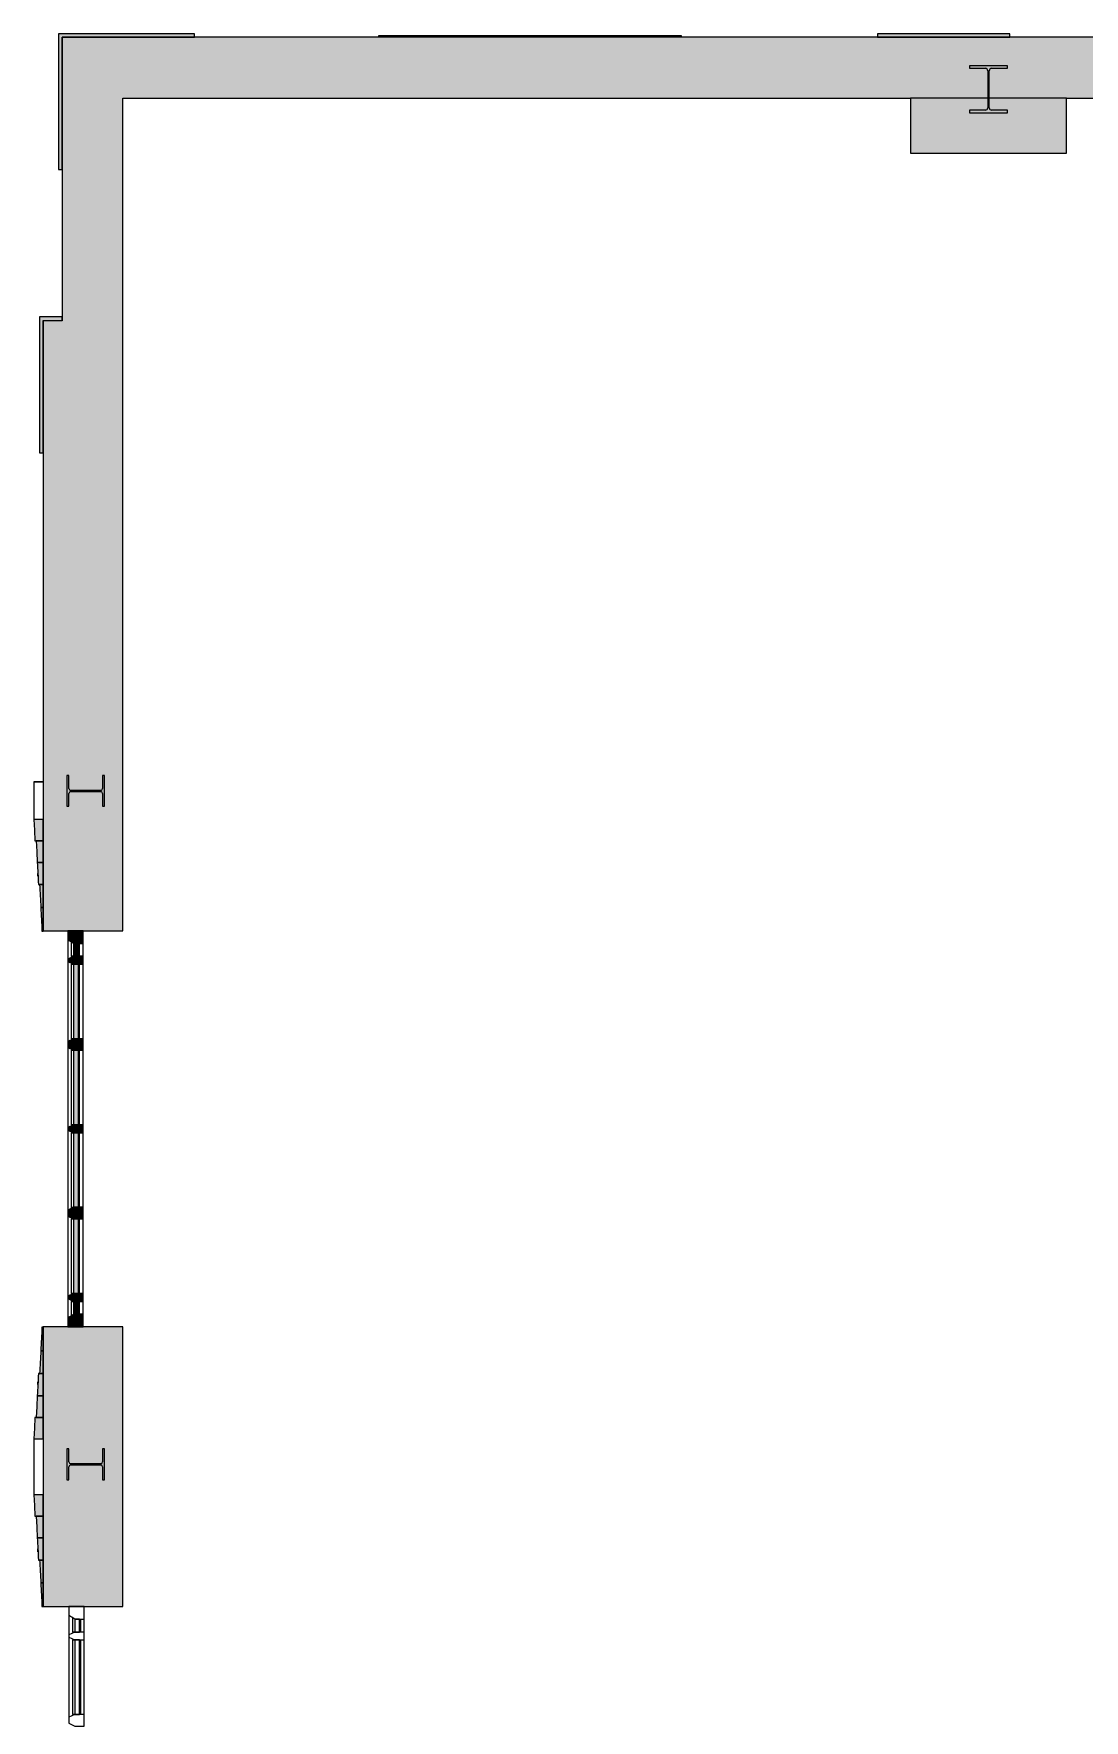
# Model space of a CAD drawing. Header units: inches. Extents: x -3598 to -1628, y -3458 to -206.
# Drawn here: x -3598.4 to -3376.1, y -569.8 to -212.9 of the extents above; entities that cross this region are included whole.
import ezdxf

# ---------------------------------------------------------------- set-up
doc = ezdxf.new("R2010")
doc.units = ezdxf.units.IN
doc.header["$MEASUREMENT"] = 0
for name, color, linetype, lineweight in [('A-GLAZ-CURT', 52, 'Continuous', 13), ('A-GLAZ-CWMG', 51, 'Continuous', 13), ('A-WALL', 113, 'Continuous', 13), ('A-WALL-PATT', 111, 'Continuous', 13), ('I-WALL', 2, 'Continuous', 13), ('S-COLS', 52, 'Continuous', 13)]:
    doc.layers.add(name, color=color, linetype=linetype, lineweight=lineweight)

# ---------------------------------------------------------------- blocks, each defined once
blk = doc.blocks.new('_STL - Column - W Shape - 2017v1 - W10x39-1513825-MEZZANINE - CAD')
at = {"layer": 'S-COLS'}
blk.add_hatch(color=130, dxfattribs=at).paths.add_polyline_path([(-4, -4.96), (3.99, -4.96), (3.99, -4.43), (0.66, -4.43), (0.31, -4.28), (0.16, -3.93), (0.16, 3.93), (0.31, 4.28), (0.66, 4.43), (3.99, 4.43), (3.99, 4.96), (-4, 4.96), (-4, 4.43), (-0.66, 4.43), (-0.31, 4.28), (-0.16, 3.93), (-0.16, -3.93), (-0.31, -4.28), (-0.66, -4.43), (-4, -4.43)], flags=0)
at = {"layer": 'S-COLS', "color": 253, "lineweight": 25}
for p, q in [((3.99, 4.96), (-4, 4.96)), ((-4, 4.96), (-4, 4.43)), ((-4, 4.43), (-0.66, 4.43)), ((-0.16, 3.93), (-0.16, -3.93)), ((0.16, -3.93), (0.16, 3.93)), ((0.66, 4.43), (3.99, 4.43)), ((3.99, 4.43), (3.99, 4.96)), ((-0.66, -4.43), (-4, -4.43)), ((-4, -4.43), (-4, -4.96)), ((-4, -4.96), (3.99, -4.96)), ((3.99, -4.43), (0.66, -4.43)), ((3.99, -4.96), (3.99, -4.43))]:
    blk.add_line(p, q, dxfattribs=at)
for centre, start, end in [((-0.66, 3.93), 0, 90), ((0.66, 3.93), 90, 180), ((-0.66, -3.93), 270, 0), ((0.66, -3.93), 180, 270)]:
    blk.add_arc(centre, 0.5, start, end, dxfattribs=at)
blk = doc.blocks.new('15830016-STRUCT_MARTINEZ-MOORE_CENTRAL_v2018_rvt-1-MEZZANINE - CAD')
at = {"layer": 'S-COLS', "lineweight": 5}
for points in [[(-3590.96, -376.39), (-3590.96, -373.66), (-3590.85, -373.38), (-3590.57, -373.27), (-3584.21, -373.27), (-3583.94, -373.38), (-3583.83, -373.66), (-3583.83, -376.39), (-3583.43, -376.39), (-3583.43, -369.89), (-3583.83, -369.89), (-3583.83, -372.63), (-3583.94, -372.9), (-3584.22, -373.02), (-3590.57, -373.02), (-3590.85, -372.9), (-3590.96, -372.63), (-3590.96, -369.89), (-3591.36, -369.89), (-3591.36, -376.39)], [(-3591.36, -518.89), (-3590.96, -518.89), (-3590.96, -516.16), (-3590.85, -515.88), (-3590.57, -515.77), (-3584.22, -515.77), (-3583.94, -515.88), (-3583.83, -516.16), (-3583.83, -518.89), (-3583.43, -518.89), (-3583.43, -512.39), (-3583.83, -512.39), (-3583.83, -515.13), (-3583.94, -515.4), (-3584.22, -515.52), (-3590.57, -515.52), (-3590.85, -515.4), (-3590.96, -515.13), (-3590.96, -512.39), (-3591.36, -512.39)]]:
    blk.add_hatch(color=50, dxfattribs=at).paths.add_polyline_path(points, flags=0)
at = {"layer": 'S-COLS', "color": 253, "lineweight": 25}
for p, q in [((-3590.96, -369.89), (-3591.36, -369.89)), ((-3591.36, -369.89), (-3591.36, -376.39)), ((-3590.96, -372.63), (-3590.96, -369.89)), ((-3583.43, -369.89), (-3583.83, -369.89)), ((-3583.83, -369.89), (-3583.83, -372.63)), ((-3583.43, -376.39), (-3583.43, -369.89)), ((-3590.96, -376.39), (-3590.96, -373.66)), ((-3584.22, -373.02), (-3590.57, -373.02)), ((-3590.57, -373.27), (-3584.22, -373.27)), ((-3583.83, -373.66), (-3583.83, -376.39)), ((-3591.36, -376.39), (-3590.96, -376.39)), ((-3583.83, -376.39), (-3583.43, -376.39)), ((-3590.96, -512.39), (-3591.36, -512.39)), ((-3591.36, -512.39), (-3591.36, -518.89)), ((-3590.96, -515.13), (-3590.96, -512.39)), ((-3583.43, -512.39), (-3583.83, -512.39)), ((-3583.83, -512.39), (-3583.83, -515.13)), ((-3583.43, -518.89), (-3583.43, -512.39)), ((-3590.96, -518.89), (-3590.96, -516.16)), ((-3584.22, -515.52), (-3590.57, -515.52)), ((-3590.57, -515.77), (-3584.22, -515.77)), ((-3583.83, -516.16), (-3583.83, -518.89)), ((-3591.36, -518.89), (-3590.96, -518.89)), ((-3583.83, -518.89), (-3583.43, -518.89))]:
    blk.add_line(p, q, dxfattribs=at)
for centre, start, end in [((-3590.57, -372.63), 180, 270), ((-3590.57, -373.66), 90, 180), ((-3584.22, -372.63), 270, 0), ((-3584.22, -373.66), 0, 90), ((-3590.57, -515.13), 180, 270), ((-3590.57, -516.16), 90, 180), ((-3584.22, -515.13), 270, 0), ((-3584.22, -516.16), 0, 90)]:
    blk.add_arc(centre, 0.39, start, end, dxfattribs=at)
at = {"color": 250, "lineweight": 13}
blk.add_blockref('_STL - Column - W Shape - 2017v1 - W10x39-1513825-MEZZANINE - CAD', (-3396.4, -224.64), dxfattribs=at)
blk = doc.blocks.new('W_2 course14 - W_2 course-513339-MEZZANINE - CAD')
at = {"layer": 'A-WALL', "lineweight": 20}
for p, q in [((-1763.4, -333.64), (-1763.4, -333.27)), ((-1763.4, -333.27), (-1699.4, -333.27)), ((-1699.4, -333.27), (-1699.4, -333.64))]:
    blk.add_line(p, q, dxfattribs=at)
blk = doc.blocks.new('coin 35 - coin 2-513539-MEZZANINE - CAD')
at = {"layer": 'A-WALL-PATT', "lineweight": 20}
blk.add_hatch(color=10, dxfattribs=at).paths.add_polyline_path([(-1644.4, -361.64), (-1644.4, -333.64), (-1616.4, -333.64), (-1616.4, -332.89), (-1645.15, -332.89), (-1645.15, -361.64)], flags=0)
at = {"layer": 'A-WALL', "lineweight": 20}
for p, q in [((-1616.4, -332.89), (-1645.15, -332.89)), ((-1645.15, -332.89), (-1645.15, -361.64)), ((-1644.4, -361.64), (-1644.4, -333.64)), ((-1644.4, -333.64), (-1616.4, -333.64)), ((-1616.4, -333.64), (-1616.4, -332.89)), ((-1645.15, -361.64), (-1644.4, -361.64))]:
    blk.add_line(p, q, dxfattribs=at)
blk = doc.blocks.new('coin 36 - coin 1-513605-MEZZANINE - CAD')
at = {"layer": 'A-WALL-PATT', "lineweight": 20}
blk.add_hatch(color=10, dxfattribs=at).paths.add_polyline_path([(-1804.9, -333.64), (-1804.9, -332.89), (-1832.9, -332.89), (-1832.9, -333.64), (-1825.97, -333.64)], flags=0)
at = {"layer": 'A-WALL', "lineweight": 20}
for p, q in [((-1832.9, -332.89), (-1832.9, -333.64)), ((-1804.9, -332.89), (-1832.9, -332.89)), ((-1832.9, -333.64), (-1804.9, -333.64)), ((-1804.9, -333.64), (-1804.9, -332.89))]:
    blk.add_line(p, q, dxfattribs=at)
blk = doc.blocks.new('coin 38 - coin 2-513819-MEZZANINE - CAD')
at = {"layer": 'A-WALL-PATT', "lineweight": 20}
blk.add_hatch(color=10, dxfattribs=at).paths.add_polyline_path([(-3597.15, -301.58), (-3596.4, -301.58), (-3596.4, -273.58), (-3592.4, -273.58), (-3592.4, -272.83), (-3597.15, -272.83), (-3597.15, -298.9)], flags=0)
at = {"layer": 'A-WALL', "lineweight": 20}
for p, q in [((-3592.4, -272.83), (-3597.15, -272.83)), ((-3597.15, -272.83), (-3597.15, -301.58)), ((-3596.4, -301.58), (-3596.4, -273.58)), ((-3596.4, -273.58), (-3592.4, -273.58)), ((-3592.4, -273.58), (-3592.4, -272.83)), ((-3597.15, -301.58), (-3596.4, -301.58))]:
    blk.add_line(p, q, dxfattribs=at)
blk = doc.blocks.new('ws134 - ws1-514120-MEZZANINE - CAD')
at = {"layer": 'A-WALL', "lineweight": 20}
h = blk.add_hatch(color=10, dxfattribs=at)
h.paths.add_polyline_path([(-3596.4, -653.19), (-3596.4, -648.67), (-3598.15, -648.67), (-3598.4, -653.19)], flags=0)
h.paths.add_polyline_path([(-3596.4, -526.61), (-3596.4, -522.09), (-3598.4, -522.09), (-3598.15, -526.61), (-3597.9, -526.61)], flags=0)
h = blk.add_hatch(color=10, dxfattribs=at)
h.paths.add_polyline_path([(-3596.4, -648.67), (-3596.4, -644.07), (-3597.65, -644.07), (-3597.9, -648.67)], flags=0)
h.paths.add_polyline_path([(-3596.4, -531.21), (-3596.4, -526.61), (-3597.9, -526.61), (-3597.65, -531.21)], flags=0)
h = blk.add_hatch(color=10, dxfattribs=at)
h.paths.add_polyline_path([(-3597.65, -644.07), (-3596.4, -644.07), (-3596.4, -639.38), (-3597.4, -639.38), (-3597.52, -641.72)], flags=0)
h.paths.add_polyline_path([(-3596.4, -535.9), (-3596.4, -531.21), (-3597.65, -531.21), (-3597.4, -535.9)], flags=0)
h = blk.add_hatch(color=10, dxfattribs=at)
h.paths.add_polyline_path([(-3597.15, -639.38), (-3596.4, -639.38), (-3596.4, -634.55), (-3596.9, -634.55), (-3597.02, -636.96)], flags=0)
h.paths.add_polyline_path([(-3596.4, -540.73), (-3596.4, -535.9), (-3597.15, -535.9), (-3596.9, -540.73)], flags=0)
h = blk.add_hatch(color=10, dxfattribs=at)
h.paths.add_polyline_path([(-3596.9, -634.55), (-3596.4, -634.55), (-3596.4, -629.55), (-3596.65, -629.55), (-3596.77, -632.05)], flags=0)
h.paths.add_polyline_path([(-3596.4, -545.73), (-3596.4, -540.73), (-3596.9, -540.73), (-3596.65, -545.73)], flags=0)
for p, q in [((-3598.4, -516.16), (-3598.4, -522.09)), ((-3596.4, -522.09), (-3598.4, -522.09)), ((-3596.4, -526.61), (-3596.4, -522.09)), ((-3598.15, -526.61), (-3597.9, -526.61)), ((-3597.9, -526.61), (-3596.4, -526.61)), ((-3596.4, -526.61), (-3597.9, -526.61)), ((-3596.4, -531.21), (-3596.4, -526.61)), ((-3597.65, -531.21), (-3596.4, -531.21)), ((-3596.4, -531.21), (-3597.65, -531.21)), ((-3596.4, -535.9), (-3596.4, -531.21)), ((-3597.52, -534.14), (-3597.52, -533.56)), ((-3597.4, -535.9), (-3596.4, -535.9)), ((-3596.4, -535.9), (-3597.15, -535.9)), ((-3596.4, -540.73), (-3596.4, -535.9)), ((-3596.9, -540.73), (-3596.4, -540.73)), ((-3596.4, -540.73), (-3596.9, -540.73)), ((-3596.4, -545.73), (-3596.4, -540.73)), ((-3596.65, -545.73), (-3596.4, -545.73)), ((-3596.4, -629.55), (-3596.65, -629.55)), ((-3596.4, -634.55), (-3596.4, -629.55)), ((-3596.4, -634.55), (-3596.9, -634.55)), ((-3596.9, -634.55), (-3596.4, -634.55)), ((-3596.4, -639.38), (-3596.4, -634.55)), ((-3597.52, -641.72), (-3597.52, -641.14)), ((-3596.4, -639.38), (-3597.4, -639.38)), ((-3597.15, -639.38), (-3596.4, -639.38)), ((-3596.4, -644.07), (-3596.4, -639.38)), ((-3596.4, -644.07), (-3597.65, -644.07)), ((-3597.65, -644.07), (-3596.4, -644.07)), ((-3596.4, -648.67), (-3596.4, -644.07)), ((-3597.9, -648.67), (-3598.15, -648.67)), ((-3596.4, -648.67), (-3597.9, -648.67)), ((-3597.9, -648.67), (-3596.4, -648.67)), ((-3596.4, -653.19), (-3596.4, -648.67)), ((-3598.4, -653.19), (-3596.4, -653.19)), ((-3598.4, -653.19), (-3598.4, -659.13))]:
    blk.add_line(p, q, dxfattribs=at)
at = {"layer": 'A-WALL', "lineweight": 20, "flags": 128}
for points in [[(-3598.4, -522.09), (-3598.27, -524.35), (-3598.15, -526.61)], [(-3597.9, -526.61), (-3597.77, -528.91), (-3597.65, -531.21)], [(-3597.65, -644.07), (-3597.77, -646.37), (-3597.9, -648.67)], [(-3598.15, -648.67), (-3598.27, -650.93), (-3598.4, -653.19)]]:
    blk.add_lwpolyline(points, dxfattribs=at)
at = {"layer": 'A-WALL', "lineweight": 20}
for points in [[(-3597.65, -531.21), (-3597.6, -531.99), (-3597.52, -533.56), (-3597.44, -535.12), (-3597.4, -535.9)], [(-3597.15, -535.9), (-3597.1, -536.71), (-3597.02, -538.32), (-3596.94, -539.93), (-3596.9, -540.73)], [(-3596.9, -540.73), (-3596.85, -541.56), (-3596.77, -543.23), (-3596.69, -544.9), (-3596.65, -545.73)], [(-3596.65, -629.55), (-3596.69, -630.39), (-3596.77, -632.05), (-3596.85, -633.72), (-3596.9, -634.55)], [(-3596.9, -634.55), (-3596.94, -635.36), (-3597.02, -636.96), (-3597.1, -638.57), (-3597.15, -639.38)], [(-3597.4, -639.38), (-3597.44, -640.16), (-3597.52, -641.72), (-3597.6, -643.29), (-3597.65, -644.07)]]:
    blk.add_open_spline(points, degree=3, dxfattribs=at)
blk = doc.blocks.new('ws135 - ws1-514237-MEZZANINE - CAD')
at = {"layer": 'A-WALL', "lineweight": 20}
h = blk.add_hatch(color=10, dxfattribs=at)
h.paths.add_polyline_path([(-3596.4, -510.25), (-3596.4, -505.73), (-3598.15, -505.73), (-3598.4, -510.25)], flags=0)
h.paths.add_polyline_path([(-3596.4, -383.67), (-3596.4, -379.15), (-3598.4, -379.15), (-3598.15, -383.67), (-3597.9, -383.67)], flags=0)
h = blk.add_hatch(color=10, dxfattribs=at)
h.paths.add_polyline_path([(-3596.4, -505.73), (-3596.4, -501.13), (-3597.65, -501.13), (-3597.9, -505.73)], flags=0)
h.paths.add_polyline_path([(-3596.4, -388.27), (-3596.4, -383.67), (-3597.9, -383.67), (-3597.65, -388.27)], flags=0)
h = blk.add_hatch(color=10, dxfattribs=at)
h.paths.add_polyline_path([(-3596.4, -501.13), (-3596.4, -496.44), (-3597.4, -496.44), (-3597.65, -501.13)], flags=0)
h.paths.add_polyline_path([(-3596.4, -392.96), (-3596.4, -388.27), (-3597.65, -388.27), (-3597.4, -392.96)], flags=0)
h = blk.add_hatch(color=10, dxfattribs=at)
h.paths.add_polyline_path([(-3596.4, -496.44), (-3596.4, -491.61), (-3596.9, -491.61), (-3597.15, -496.44)], flags=0)
h.paths.add_polyline_path([(-3596.4, -397.79), (-3596.4, -392.96), (-3597.15, -392.96), (-3596.9, -397.79)], flags=0)
h = blk.add_hatch(color=10, dxfattribs=at)
h.paths.add_polyline_path([(-3596.4, -491.61), (-3596.4, -486.61), (-3596.65, -486.61), (-3596.9, -491.61)], flags=0)
h.paths.add_polyline_path([(-3596.4, -402.79), (-3596.4, -397.79), (-3596.9, -397.79), (-3596.65, -402.79)], flags=0)
for p, q in [((-3596.4, -371.2), (-3598.4, -371.2)), ((-3598.4, -371.2), (-3598.4, -379.15)), ((-3598.4, -371.2), (-3596.4, -371.2)), ((-3597.52, -371.2), (-3596.4, -371.2)), ((-3596.4, -379.15), (-3598.4, -379.15)), ((-3596.4, -383.67), (-3596.4, -379.15)), ((-3598.15, -383.67), (-3597.9, -383.67)), ((-3597.9, -383.67), (-3596.4, -383.67)), ((-3596.4, -383.67), (-3597.9, -383.67)), ((-3596.4, -388.27), (-3596.4, -383.67)), ((-3597.65, -388.27), (-3596.4, -388.27)), ((-3596.4, -388.27), (-3597.65, -388.27)), ((-3596.4, -392.96), (-3596.4, -388.27)), ((-3597.52, -391.2), (-3597.52, -390.62)), ((-3597.4, -392.96), (-3596.4, -392.96)), ((-3596.4, -392.96), (-3597.15, -392.96)), ((-3596.4, -397.79), (-3596.4, -392.96)), ((-3596.9, -397.79), (-3596.4, -397.79)), ((-3596.4, -397.79), (-3596.9, -397.79)), ((-3596.4, -402.79), (-3596.4, -397.79)), ((-3596.65, -402.79), (-3596.4, -402.79)), ((-3596.4, -486.61), (-3596.65, -486.61)), ((-3596.4, -491.61), (-3596.4, -486.61)), ((-3596.4, -491.61), (-3596.9, -491.61)), ((-3596.9, -491.61), (-3596.4, -491.61)), ((-3596.4, -496.44), (-3596.4, -491.61)), ((-3597.52, -498.78), (-3597.52, -498.2)), ((-3596.4, -496.44), (-3597.4, -496.44)), ((-3597.15, -496.44), (-3596.4, -496.44)), ((-3596.4, -501.13), (-3596.4, -496.44)), ((-3596.4, -501.13), (-3597.65, -501.13)), ((-3597.65, -501.13), (-3596.4, -501.13)), ((-3596.4, -505.73), (-3596.4, -501.13)), ((-3597.9, -505.73), (-3598.15, -505.73)), ((-3596.4, -505.73), (-3597.9, -505.73)), ((-3597.9, -505.73), (-3596.4, -505.73)), ((-3596.4, -510.25), (-3596.4, -505.73)), ((-3598.4, -510.25), (-3596.4, -510.25)), ((-3598.4, -510.25), (-3598.4, -516.19))]:
    blk.add_line(p, q, dxfattribs=at)
at = {"layer": 'A-WALL', "lineweight": 20, "flags": 128}
for points in [[(-3598.4, -379.15), (-3598.27, -381.41), (-3598.15, -383.67)], [(-3597.9, -383.67), (-3597.77, -385.97), (-3597.65, -388.27)], [(-3597.65, -501.13), (-3597.77, -503.43), (-3597.9, -505.73)], [(-3598.15, -505.73), (-3598.27, -507.99), (-3598.4, -510.25)]]:
    blk.add_lwpolyline(points, dxfattribs=at)
at = {"layer": 'A-WALL', "lineweight": 20}
for points in [[(-3597.65, -388.27), (-3597.6, -389.05), (-3597.52, -390.62), (-3597.44, -392.18), (-3597.4, -392.96)], [(-3597.15, -392.96), (-3597.1, -393.77), (-3597.02, -395.38), (-3596.94, -396.99), (-3596.9, -397.79)], [(-3596.9, -397.79), (-3596.85, -398.62), (-3596.77, -400.29), (-3596.69, -401.96), (-3596.65, -402.79)], [(-3596.65, -486.61), (-3596.69, -487.45), (-3596.77, -489.11), (-3596.85, -490.78), (-3596.9, -491.61)], [(-3596.9, -491.61), (-3596.94, -492.42), (-3597.02, -494.02), (-3597.1, -495.63), (-3597.15, -496.44)], [(-3597.4, -496.44), (-3597.44, -497.22), (-3597.52, -498.78), (-3597.6, -500.35), (-3597.65, -501.13)]]:
    blk.add_open_spline(points, degree=3, dxfattribs=at)
blk = doc.blocks.new('System Panel - Winco Glass-V16-MEZZANINE - CAD')
at = {"layer": 'A-GLAZ-CURT', "lineweight": 20}
for p, q in [((4.78, 1), (2.05, 1)), ((2.05, 1), (2.05, 0)), ((2.05, 0), (4.78, 0)), ((4.78, 0), (4.78, 1))]:
    blk.add_line(p, q, dxfattribs=at)
blk = doc.blocks.new('System Panel - Winco Glass-V19-MEZZANINE - CAD')
at = {"layer": 'A-GLAZ-CURT', "lineweight": 20}
for p, q in [((7.89, 1), (-7.89, 1)), ((-7.89, 1), (-7.89, 0)), ((-7.89, 0), (7.89, 0)), ((7.89, 0), (7.89, 1))]:
    blk.add_line(p, q, dxfattribs=at)
blk = doc.blocks.new('Rectangular Mullion - Winco Accent Full-Large-V22-MEZZANINE - CAD')
at = {"layer": 'A-GLAZ-CWMG', "lineweight": 20}
for p, q in [((-1.22, 0), (-0.64, 1.25)), ((-1.22, -2), (-1.22, 0)), ((-0.64, 1.25), (0.64, 1.25)), ((0.64, 1.25), (1.22, 0)), ((1.22, 0), (1.22, -2)), ((1.22, -2), (-1.22, -2))]:
    blk.add_line(p, q, dxfattribs=at)
blk = doc.blocks.new('Rectangular Mullion - Winco Accent Full-V24-MEZZANINE - CAD')
at = {"layer": 'A-GLAZ-CWMG', "lineweight": 20}
for p, q in [((-0.84, 0), (-0.26, 1.25)), ((-0.84, -2), (-0.84, 0)), ((-0.26, 1.25), (0.26, 1.25)), ((0.26, 1.25), (0.84, 0)), ((0.84, 0), (0.84, -2)), ((0.84, -2), (-0.84, -2))]:
    blk.add_line(p, q, dxfattribs=at)
blk = doc.blocks.new('Rectangular Mullion - Winco Accent Full-Large-V28-MEZZANINE - CAD')
at = {"layer": 'A-GLAZ-CWMG', "lineweight": 9}
for p, q in [((-3590.96, -587.9), (-3590.96, -604.84)), ((-3587.71, -604.26), (-3587.71, -588.48))]:
    blk.add_line(p, q, dxfattribs=at)
blk = doc.blocks.new('Rectangular Mullion - Winco Accent Full-Large-V30-MEZZANINE - CAD')
at = {"layer": 'A-GLAZ-CWMG', "lineweight": 9}
for p, q in [((-3590.96, -547.63), (-3590.96, -551.71)), ((-3587.71, -551.13), (-3587.71, -548.39))]:
    blk.add_line(p, q, dxfattribs=at)
blk = doc.blocks.new('Rectangular Mullion - Winco Accent Full_Left-Large-V31-MEZZANINE - CAD')
at = {"layer": 'A-GLAZ-CWMG', "lineweight": 20}
for p, q in [((-3590.96, -545.73), (-3590.96, -547.63)), ((-3587.71, -545.73), (-3590.96, -545.73)), ((-3587.71, -548.39), (-3587.71, -545.73)), ((-3589.71, -548.39), (-3587.71, -548.39))]:
    blk.add_line(p, q, dxfattribs=at)
blk.add_arc((-3806.27, -902.75), 415.29, 58.5692, 58.7711, dxfattribs=at)
blk = doc.blocks.new('Rectangular Mullion - Winco Accent Half-V34-MEZZANINE - CAD')
at = {"layer": 'A-GLAZ-CWMG', "lineweight": 9}
for p, q in [((-3590.21, -588.48), (-3589.71, -588.48)), ((-3590.21, -588.48), (-3590.21, -604.26)), ((-3588.46, -604.26), (-3588.46, -588.48)), ((-3589.71, -604.26), (-3590.21, -604.26))]:
    blk.add_line(p, q, dxfattribs=at)
blk = doc.blocks.new('Rectangular Mullion - Winco Accent Half-V35-MEZZANINE - CAD')
at = {"layer": 'A-GLAZ-CWMG', "lineweight": 9}
for p, q in [((-3590.21, -548.09), (-3590.21, -551.13)), ((-3588.46, -551.13), (-3588.46, -548.39)), ((-3589.71, -551.13), (-3590.21, -551.13))]:
    blk.add_line(p, q, dxfattribs=at)
blk = doc.blocks.new('System Panel - Winco Glass-383912-MEZZANINE - CAD')
at = {"layer": 'A-GLAZ-CURT', "lineweight": 9}
blk.add_hatch(color=90, dxfattribs=at).paths.add_polyline_path([(4.78, 0), (4.78, 1), (2.05, 1), (2.05, 0), (4.16, 0)], flags=0)
at = {"layer": 'A-GLAZ-CURT', "lineweight": 20}
for p, q in [((4.78, 1), (2.05, 1)), ((2.05, 1), (2.05, 0)), ((2.05, 0), (4.78, 0)), ((4.78, 0), (4.78, 1))]:
    blk.add_line(p, q, dxfattribs=at)
blk = doc.blocks.new('System Panel - Winco Glass-383913-MEZZANINE - CAD')
at = {"layer": 'A-GLAZ-CURT', "lineweight": 9}
blk.add_hatch(color=90, dxfattribs=at).paths.add_polyline_path([(7.89, 0), (7.89, 1), (-7.89, 1), (-7.89, 0)], flags=0)
at = {"layer": 'A-GLAZ-CURT', "lineweight": 20}
for p, q in [((7.89, 1), (-7.89, 1)), ((-7.89, 1), (-7.89, 0)), ((-7.89, 0), (7.89, 0)), ((7.89, 0), (7.89, 1))]:
    blk.add_line(p, q, dxfattribs=at)
blk = doc.blocks.new('System Panel - Winco Glass-383914-MEZZANINE - CAD')
at = {"layer": 'A-GLAZ-CURT', "lineweight": 9}
blk.add_hatch(color=90, dxfattribs=at).paths.add_polyline_path([(7.89, 0), (7.89, 1), (-7.89, 1), (-7.89, 0)], flags=0)
at = {"layer": 'A-GLAZ-CURT', "lineweight": 20}
for p, q in [((7.89, 1), (-7.89, 1)), ((-7.89, 1), (-7.89, 0)), ((-7.89, 0), (7.89, 0)), ((7.89, 0), (7.89, 1))]:
    blk.add_line(p, q, dxfattribs=at)
blk = doc.blocks.new('System Panel - Winco Glass-383919-MEZZANINE - CAD')
at = {"layer": 'A-GLAZ-CURT', "lineweight": 9}
blk.add_hatch(color=90, dxfattribs=at).paths.add_polyline_path([(7.89, 0), (7.89, 1), (-7.89, 1), (-7.89, 0), (5.29, 0)], flags=0)
at = {"layer": 'A-GLAZ-CURT', "lineweight": 20}
for p, q in [((7.89, 1), (-7.89, 1)), ((-7.89, 1), (-7.89, 0)), ((-7.89, 0), (7.89, 0)), ((7.89, 0), (7.89, 1))]:
    blk.add_line(p, q, dxfattribs=at)
blk = doc.blocks.new('System Panel - Winco Glass-383920-MEZZANINE - CAD')
at = {"layer": 'A-GLAZ-CURT', "lineweight": 9}
blk.add_hatch(color=90, dxfattribs=at).paths.add_polyline_path([(7.89, 0), (7.89, 1), (-7.89, 1), (-7.89, 0), (0.6, 0)], flags=0)
at = {"layer": 'A-GLAZ-CURT', "lineweight": 20}
for p, q in [((7.89, 1), (-7.89, 1)), ((-7.89, 1), (-7.89, 0)), ((-7.89, 0), (7.89, 0)), ((7.89, 0), (7.89, 1))]:
    blk.add_line(p, q, dxfattribs=at)
blk = doc.blocks.new('System Panel - Winco Glass-383922-MEZZANINE - CAD')
at = {"layer": 'A-GLAZ-CURT', "lineweight": 9}
blk.add_hatch(color=90, dxfattribs=at).paths.add_polyline_path([(-2.05, 0), (-2.05, 1), (-4.78, 1), (-4.78, 0)], flags=0)
at = {"layer": 'A-GLAZ-CURT', "lineweight": 20}
for p, q in [((-2.05, 1), (-4.78, 1)), ((-4.78, 1), (-4.78, 0)), ((-4.78, 0), (-2.05, 0)), ((-2.05, 0), (-2.05, 1))]:
    blk.add_line(p, q, dxfattribs=at)
blk = doc.blocks.new('Rectangular Mullion - Winco Accent Full-Large-384036-MEZZANINE - CAD')
at = {"layer": 'A-GLAZ-CWMG', "lineweight": 9}
blk.add_hatch(color=90, dxfattribs=at).paths.add_polyline_path([(1.22, 0), (1.22, -2), (-1.22, -2), (-1.22, 0), (-0.64, 1.25), (0.64, 1.25)], flags=0)
at = {"layer": 'A-GLAZ-CWMG', "lineweight": 20}
for p, q in [((-1.22, 0), (-0.64, 1.25)), ((-1.22, -2), (-1.22, 0)), ((-0.64, 1.25), (0.64, 1.25)), ((0.64, 1.25), (1.22, 0)), ((1.22, 0), (1.22, -2)), ((1.22, -2), (-1.22, -2))]:
    blk.add_line(p, q, dxfattribs=at)
blk = doc.blocks.new('Rectangular Mullion - Winco Accent Full-Large-384037-MEZZANINE - CAD')
at = {"layer": 'A-GLAZ-CWMG', "lineweight": 9}
blk.add_hatch(color=90, dxfattribs=at).paths.add_polyline_path([(1.22, 0), (1.22, -2), (-1.22, -2), (-1.22, 0), (-0.64, 1.25), (0.64, 1.25)], flags=0)
at = {"layer": 'A-GLAZ-CWMG', "lineweight": 20}
for p, q in [((-1.22, 0), (-0.64, 1.25)), ((-1.22, -2), (-1.22, 0)), ((-0.64, 1.25), (0.64, 1.25)), ((0.64, 1.25), (1.22, 0)), ((1.22, 0), (1.22, -2)), ((1.22, -2), (-1.22, -2))]:
    blk.add_line(p, q, dxfattribs=at)
blk = doc.blocks.new('Rectangular Mullion - Winco Accent Full-383932-MEZZANINE - CAD')
at = {"layer": 'A-GLAZ-CWMG', "lineweight": 9}
blk.add_hatch(color=90, dxfattribs=at).paths.add_polyline_path([(-0.26, 1.25), (0.26, 1.25), (0.84, 0), (0.84, -2), (-0.84, -2), (-0.84, 0)], flags=0)
at = {"layer": 'A-GLAZ-CWMG', "lineweight": 20}
for p, q in [((-0.84, 0), (-0.26, 1.25)), ((-0.84, -2), (-0.84, 0)), ((-0.26, 1.25), (0.26, 1.25)), ((0.26, 1.25), (0.84, 0)), ((0.84, 0), (0.84, -2)), ((0.84, -2), (-0.84, -2))]:
    blk.add_line(p, q, dxfattribs=at)
blk = doc.blocks.new('Rectangular Mullion - Winco Accent Full-384038-MEZZANINE - CAD')
at = {"layer": 'A-GLAZ-CWMG', "lineweight": 9}
blk.add_hatch(color=90, dxfattribs=at).paths.add_polyline_path([(0.84, 0), (0.84, -2), (-0.84, -2), (-0.84, 0), (-0.26, 1.25), (0.26, 1.25)], flags=0)
at = {"layer": 'A-GLAZ-CWMG', "lineweight": 20}
for p, q in [((-0.84, 0), (-0.26, 1.25)), ((-0.84, -2), (-0.84, 0)), ((-0.26, 1.25), (0.26, 1.25)), ((0.26, 1.25), (0.84, 0)), ((0.84, 0), (0.84, -2)), ((0.84, -2), (-0.84, -2))]:
    blk.add_line(p, q, dxfattribs=at)
blk = doc.blocks.new('Rectangular Mullion - Winco Accent Full-384039-MEZZANINE - CAD')
at = {"layer": 'A-GLAZ-CWMG', "lineweight": 9}
blk.add_hatch(color=90, dxfattribs=at).paths.add_polyline_path([(0.84, 0), (0.84, -2), (-0.84, -2), (-0.84, 0), (-0.26, 1.25), (0.26, 1.25)], flags=0)
at = {"layer": 'A-GLAZ-CWMG', "lineweight": 20}
for p, q in [((-0.84, 0), (-0.26, 1.25)), ((-0.84, -2), (-0.84, 0)), ((-0.26, 1.25), (0.26, 1.25)), ((0.26, 1.25), (0.84, 0)), ((0.84, 0), (0.84, -2)), ((0.84, -2), (-0.84, -2))]:
    blk.add_line(p, q, dxfattribs=at)
blk = doc.blocks.new('Rectangular Mullion - Winco Accent Full-Large-383938-MEZZANINE - CAD')
at = {"layer": 'A-GLAZ-CWMG', "lineweight": 9}
for p, q in [((-3259.15, -953.32), (-3261.89, -953.32)), ((-3262.47, -956.57), (-3258.39, -956.57))]:
    blk.add_line(p, q, dxfattribs=at)
blk = doc.blocks.new('Rectangular Mullion - Winco Accent Full-Large-383939-MEZZANINE - CAD')
at = {"layer": 'A-GLAZ-CWMG', "lineweight": 9}
for p, q in [((-3281.78, -953.32), (-3297.55, -953.32)), ((-3298.13, -956.57), (-3281.2, -956.57))]:
    blk.add_line(p, q, dxfattribs=at)
blk = doc.blocks.new('Rectangular Mullion - Winco Accent Full-Large-V14-MEZZANINE - CAD')
at = {"layer": 'A-GLAZ-CWMG', "lineweight": 9}
for p, q in [((-3299.24, -953.32), (-3315.01, -953.32)), ((-3315.59, -956.57), (-3298.66, -956.57))]:
    blk.add_line(p, q, dxfattribs=at)
blk = doc.blocks.new('Rectangular Mullion - Winco Accent Full-Large-383940-MEZZANINE - CAD')
at = {"layer": 'A-GLAZ-CWMG', "lineweight": 9}
for p, q in [((-3334.91, -953.32), (-3337.64, -953.32)), ((-3338.4, -956.57), (-3334.32, -956.57))]:
    blk.add_line(p, q, dxfattribs=at)
blk = doc.blocks.new('Rectangular Mullion - Winco Accent Full_Left-Large-V36-MEZZANINE - CAD')
at = {"layer": 'A-GLAZ-CWMG', "lineweight": 9}
blk.add_hatch(color=90, dxfattribs=at).paths.add_polyline_path([(-3589.96, -405.39), (-3587.96, -405.39), (-3587.96, -402.73), (-3591.21, -402.73), (-3591.21, -404.63), (-3590.58, -405.01)], flags=0)
at = {"layer": 'A-GLAZ-CWMG', "lineweight": 20}
for p, q in [((-3591.21, -402.73), (-3591.21, -404.63)), ((-3587.96, -402.73), (-3591.21, -402.73)), ((-3587.96, -405.39), (-3587.96, -402.73)), ((-3589.96, -405.39), (-3587.96, -405.39))]:
    blk.add_line(p, q, dxfattribs=at)
blk.add_arc((-3806.52, -759.75), 415.29, 58.5692, 58.7711, dxfattribs=at)
blk = doc.blocks.new('Rectangular Mullion - Winco Accent Full_Left-Large-V37-MEZZANINE - CAD')
at = {"layer": 'A-GLAZ-CWMG', "lineweight": 9}
blk.add_hatch(color=90, dxfattribs=at).paths.add_polyline_path([(-3591.21, -486.55), (-3587.96, -486.55), (-3587.96, -483.89), (-3589.96, -483.89), (-3591.21, -484.65)], flags=0)
at = {"layer": 'A-GLAZ-CWMG', "lineweight": 20}
for p, q in [((-3591.21, -484.65), (-3591.21, -486.55)), ((-3587.96, -483.89), (-3589.96, -483.89)), ((-3587.96, -486.55), (-3587.96, -483.89)), ((-3591.21, -486.55), (-3587.96, -486.55))]:
    blk.add_line(p, q, dxfattribs=at)
blk.add_arc((-3806.52, -129.53), 415.29, 301.2289, 301.4308, dxfattribs=at)
blk = doc.blocks.new('Rectangular Mullion - Winco Accent Half-383962-MEZZANINE - CAD')
at = {"layer": 'A-GLAZ-CWMG', "lineweight": 9}
for p, q in [((-3259.15, -954.07), (-3261.89, -954.07)), ((-3261.89, -955.82), (-3261.89, -955.32)), ((-3261.89, -955.82), (-3258.84, -955.82))]:
    blk.add_line(p, q, dxfattribs=at)
blk = doc.blocks.new('Rectangular Mullion - Winco Accent Half-383963-MEZZANINE - CAD')
at = {"layer": 'A-GLAZ-CWMG', "lineweight": 9}
for p, q in [((-3281.78, -954.07), (-3297.55, -954.07)), ((-3297.55, -955.82), (-3297.55, -955.32)), ((-3297.55, -955.82), (-3281.78, -955.82)), ((-3281.78, -955.32), (-3281.78, -955.82))]:
    blk.add_line(p, q, dxfattribs=at)
blk = doc.blocks.new('Rectangular Mullion - Winco Accent Half-383964-MEZZANINE - CAD')
at = {"layer": 'A-GLAZ-CWMG', "lineweight": 9}
for p, q in [((-3337.95, -955.82), (-3334.91, -955.82)), ((-3334.91, -954.07), (-3337.64, -954.07)), ((-3334.91, -955.32), (-3334.91, -955.82))]:
    blk.add_line(p, q, dxfattribs=at)

msp = doc.modelspace()

# ---------------------------------------------------------------- hatches: boundary and pattern name
at = {"layer": 'A-WALL-PATT', "lineweight": 20}
for points in [[(-3592.4, -273.64), (-3579.52, -273.64), (-3579.52, -213.64), (-3592.4, -213.64), (-3592.4, -269.15)], [(-3392.4, -238.14), (-3379.9, -238.14), (-3379.9, -226.52), (-3396.24, -226.52), (-3396.24, -228.57), (-3396.09, -228.92), (-3395.74, -229.07), (-3392.4, -229.07), (-3392.4, -229.6), (-3400.39, -229.6), (-3400.39, -229.07), (-3397.06, -229.07), (-3396.7, -228.92), (-3396.56, -228.57), (-3396.56, -226.52), (-3412.9, -226.52), (-3412.9, -238.14), (-3395.74, -238.14)]]:
    msp.add_hatch(color=10, dxfattribs=at).paths.add_polyline_path(points, flags=0)
h = msp.add_hatch(color=10, dxfattribs=at)
h.paths.add_polyline_path([(-3579.52, -226.52), (-3396.56, -226.52), (-3396.56, -220.71), (-3396.7, -220.36), (-3397.06, -220.21), (-3400.39, -220.21), (-3400.39, -219.68), (-3392.4, -219.68), (-3392.4, -220.21), (-3395.74, -220.21), (-3396.09, -220.36), (-3396.24, -220.71), (-3396.24, -226.52), (-3340.81, -226.52), (-3340.81, -213.64), (-3579.52, -213.64)], flags=0)
h.paths.add_polyline_path([(-3256.98, -226.52), (-3200.56, -226.52), (-3200.56, -220.71), (-3200.7, -220.36), (-3201.06, -220.21), (-3204.39, -220.21), (-3204.36, -219.68), (-3196.4, -219.68), (-3196.4, -220.21), (-3199.74, -220.21), (-3200.09, -220.36), (-3200.24, -220.71), (-3200.24, -226.52), (-3144.81, -226.52), (-3144.81, -213.64), (-3256.98, -213.64), (-3256.98, -224.53)], flags=0)
h.paths.add_polyline_path([(-3060.98, -226.52), (-3004.56, -226.52), (-3004.56, -220.71), (-3004.7, -220.36), (-3005.06, -220.21), (-3008.39, -220.21), (-3008.39, -219.68), (-3000.4, -219.68), (-3000.4, -220.21), (-3003.74, -220.21), (-3004.09, -220.36), (-3004.24, -220.71), (-3004.24, -226.52), (-2947.81, -226.52), (-2947.81, -213.64), (-3060.98, -213.64)], flags=0)
h.paths.add_polyline_path([(-2855.39, -226.52), (-2808.56, -226.52), (-2808.56, -220.71), (-2808.7, -220.36), (-2809.06, -220.21), (-2812.39, -220.21), (-2812.39, -219.68), (-2804.4, -219.68), (-2804.4, -220.21), (-2807.74, -220.21), (-2808.09, -220.36), (-2808.24, -220.71), (-2808.24, -226.52), (-2752.81, -226.52), (-2752.81, -213.64), (-2863.98, -213.64), (-2863.98, -226.52)], flags=0)
h.paths.add_polyline_path([(-2668.98, -226.52), (-2612.56, -226.52), (-2612.56, -220.71), (-2612.7, -220.36), (-2613.06, -220.21), (-2616.39, -220.21), (-2616.36, -219.68), (-2608.4, -219.68), (-2608.4, -220.21), (-2611.74, -220.21), (-2612.09, -220.36), (-2612.24, -220.71), (-2612.24, -226.52), (-2556.81, -226.52), (-2556.81, -213.64), (-2668.98, -213.64), (-2668.98, -224.53)], flags=0)
h.paths.add_polyline_path([(-2472.98, -226.52), (-2416.56, -226.52), (-2416.56, -220.71), (-2416.7, -220.36), (-2417.06, -220.21), (-2420.39, -220.21), (-2420.36, -219.68), (-2412.4, -219.68), (-2412.4, -220.21), (-2415.74, -220.21), (-2416.09, -220.36), (-2416.24, -220.71), (-2416.24, -226.52), (-2360.81, -226.52), (-2360.81, -213.64), (-2472.98, -213.64)], flags=0)
h.paths.add_polyline_path([(-2266.84, -226.52), (-2220.56, -226.52), (-2220.56, -220.71), (-2220.7, -220.36), (-2221.06, -220.21), (-2224.39, -220.21), (-2224.36, -219.68), (-2216.4, -219.68), (-2216.4, -220.21), (-2219.74, -220.21), (-2220.09, -220.36), (-2220.24, -220.71), (-2220.24, -226.52), (-2164.81, -226.52), (-2164.81, -213.64), (-2276.98, -213.64), (-2276.98, -226.52)], flags=0)
h.paths.add_polyline_path([(-2080.98, -226.52), (-2024.56, -226.52), (-2024.56, -220.71), (-2024.7, -220.36), (-2025.06, -220.21), (-2028.39, -220.21), (-2028.39, -219.68), (-2020.4, -219.68), (-2020.4, -220.21), (-2023.74, -220.21), (-2024.09, -220.36), (-2024.24, -220.71), (-2024.24, -226.52), (-1968.81, -226.52), (-1968.81, -213.64), (-2080.98, -213.64), (-2080.98, -224.53)], flags=0)
h.paths.add_polyline_path([(-1879.64, -226.52), (-1828.56, -226.52), (-1828.56, -220.71), (-1828.7, -220.36), (-1829.06, -220.21), (-1832.39, -220.21), (-1832.39, -219.68), (-1824.4, -219.68), (-1824.4, -220.21), (-1827.74, -220.21), (-1828.09, -220.36), (-1828.24, -220.71), (-1828.24, -226.52), (-1634.4, -226.52), (-1634.4, -213.64), (-1884.98, -213.64), (-1884.98, -226.52)], flags=0)
h = msp.add_hatch(color=10, dxfattribs=at)
h.paths.add_polyline_path([(-3592.4, -901.64), (-3579.52, -901.64), (-3579.52, -772.55), (-3596.4, -772.55), (-3596.4, -901.64)], flags=0)
h.paths.add_polyline_path([(-3596.4, -688.73), (-3579.52, -688.73), (-3579.52, -629.55), (-3596.4, -629.55), (-3596.4, -685.64)], flags=0)
h.paths.add_polyline_path([(-3596.4, -545.73), (-3579.52, -545.73), (-3579.52, -486.55), (-3596.4, -486.55), (-3596.4, -536.89)], flags=0)
h.paths.add_polyline_path([(-3596.4, -402.73), (-3579.52, -402.73), (-3579.52, -273.64), (-3596.4, -273.64), (-3596.4, -388.15)], flags=0)

# ---------------------------------------------------------------- linework, layer by layer
at = {"layer": 'A-WALL', "lineweight": 20}
for p, q in [((-3592.4, -213.64), (-3592.4, -273.64)), ((-3364.44, -213.64), (-3592.4, -213.64)), ((-3579.52, -226.52), (-3412.9, -226.52)), ((-3579.52, -402.73), (-3579.52, -226.52)), ((-3379.9, -226.52), (-3340.81, -226.52)), ((-3596.4, -273.64), (-3596.4, -379.15)), ((-3592.4, -273.64), (-3596.4, -273.64)), ((-3596.4, -379.15), (-3596.4, -383.67)), ((-3596.4, -383.67), (-3596.4, -392.96)), ((-3596.4, -392.96), (-3596.4, -397.79)), ((-3596.4, -397.79), (-3596.4, -402.73)), ((-3596.4, -402.73), (-3579.52, -402.73)), ((-3596.4, -486.55), (-3596.4, -491.61)), ((-3579.52, -486.55), (-3596.4, -486.55)), ((-3579.52, -545.73), (-3579.52, -486.55)), ((-3596.4, -491.61), (-3596.4, -496.44)), ((-3596.4, -496.44), (-3596.4, -505.73)), ((-3596.4, -505.73), (-3596.4, -510.25)), ((-3596.4, -510.25), (-3596.4, -522.09)), ((-3596.4, -522.09), (-3596.4, -526.61)), ((-3596.4, -526.61), (-3596.4, -535.9)), ((-3596.4, -535.9), (-3596.4, -540.73)), ((-3596.4, -540.73), (-3596.4, -545.73)), ((-3596.4, -545.73), (-3579.52, -545.73))]:
    msp.add_line(p, q, dxfattribs=at)
at = {"layer": 'I-WALL', "lineweight": 20}
for p, q in [((-3396.56, -226.52), (-3412.9, -226.52)), ((-3412.9, -226.52), (-3412.9, -238.14)), ((-3379.9, -226.52), (-3396.24, -226.52)), ((-3379.9, -238.14), (-3379.9, -226.52)), ((-3412.9, -238.14), (-3379.9, -238.14))]:
    msp.add_line(p, q, dxfattribs=at)

# ---------------------------------------------------------------- block references
at = {"lineweight": 5}
msp.add_blockref('15830016-STRUCT_MARTINEZ-MOORE_CENTRAL_v2018_rvt-1-MEZZANINE - CAD', (0, 0), dxfattribs=at)
at = {"layer": 'A-GLAZ-CURT', "lineweight": 9, "rotation": 270.0000000000511}
for name, p in [('System Panel - Winco Glass-383912-MEZZANINE - CAD', (-3589.96, -403.35)), ('System Panel - Winco Glass-383919-MEZZANINE - CAD', (-3589.96, -417.7)), ('System Panel - Winco Glass-383913-MEZZANINE - CAD', (-3589.96, -435.91)), ('System Panel - Winco Glass-383920-MEZZANINE - CAD', (-3589.96, -453.37)), ('System Panel - Winco Glass-383914-MEZZANINE - CAD', (-3589.96, -471.58)), ('System Panel - Winco Glass-383922-MEZZANINE - CAD', (-3589.96, -485.93)), ('System Panel - Winco Glass-V16-MEZZANINE - CAD', (-3589.71, -546.35)), ('System Panel - Winco Glass-V19-MEZZANINE - CAD', (-3589.71, -560.7))]:
    msp.add_blockref(name, p, dxfattribs=at)
at = {"layer": 'A-GLAZ-CWMG', "lineweight": 9}
for name, p in [('Rectangular Mullion - Winco Accent Full_Left-Large-V36-MEZZANINE - CAD', (0, 0)), ('Rectangular Mullion - Winco Accent Full_Left-Large-V37-MEZZANINE - CAD', (0, 0)), ('Rectangular Mullion - Winco Accent Full_Left-Large-V31-MEZZANINE - CAD', (0, 0)), ('Rectangular Mullion - Winco Accent Full-Large-V30-MEZZANINE - CAD', (0, 0)), ('Rectangular Mullion - Winco Accent Half-V35-MEZZANINE - CAD', (0, 0)), ('Rectangular Mullion - Winco Accent Full-Large-V28-MEZZANINE - CAD', (0, 35.67)), ('Rectangular Mullion - Winco Accent Half-V34-MEZZANINE - CAD', (0, 35.67))]:
    msp.add_blockref(name, p, dxfattribs=at)
for name, p, rotation in [('Rectangular Mullion - Winco Accent Full-Large-383940-MEZZANINE - CAD', (-2634.63, -3743.04), 270.0000000000515), ('Rectangular Mullion - Winco Accent Half-383964-MEZZANINE - CAD', (-2634.63, -3743.04), 270.0000000000524), ('Rectangular Mullion - Winco Accent Full-Large-383939-MEZZANINE - CAD', (-2634.63, -3707.37), 270.0000000000537), ('Rectangular Mullion - Winco Accent Half-383963-MEZZANINE - CAD', (-2634.63, -3707.37), 270.0000000000537), ('Rectangular Mullion - Winco Accent Full-Large-V14-MEZZANINE - CAD', (-2634.63, -3743.04), 270.0000000000515), ('Rectangular Mullion - Winco Accent Half-383963-MEZZANINE - CAD', (-2634.63, -3725.58), 270.0000000000515), ('Rectangular Mullion - Winco Accent Full-Large-383939-MEZZANINE - CAD', (-2634.63, -3743.04), 270.0000000000515), ('Rectangular Mullion - Winco Accent Half-383963-MEZZANINE - CAD', (-2634.63, -3743.04), 270.0000000000515), ('Rectangular Mullion - Winco Accent Full-Large-V14-MEZZANINE - CAD', (-2634.63, -3778.7), 270.0000000000537), ('Rectangular Mullion - Winco Accent Half-383963-MEZZANINE - CAD', (-2634.63, -3761.24), 270.0000000000537), ('Rectangular Mullion - Winco Accent Full-Large-383938-MEZZANINE - CAD', (-2634.63, -3743.04), 270.0000000000515), ('Rectangular Mullion - Winco Accent Half-383962-MEZZANINE - CAD', (-2634.63, -3743.04), 270.0000000000501)]:
    msp.add_blockref(name, p, dxfattribs=dict(at, rotation=rotation))
at = {"layer": 'A-GLAZ-CWMG', "lineweight": 9, "extrusion": (0, 0, -1), "rotation": 269.9999999999489}
for name, p in [('Rectangular Mullion - Winco Accent Full-383932-MEZZANINE - CAD', (3589.96, -408.97)), ('Rectangular Mullion - Winco Accent Full-Large-384036-MEZZANINE - CAD', (3589.96, -426.81)), ('Rectangular Mullion - Winco Accent Full-384038-MEZZANINE - CAD', (3589.96, -444.64)), ('Rectangular Mullion - Winco Accent Full-Large-384037-MEZZANINE - CAD', (3589.96, -462.47)), ('Rectangular Mullion - Winco Accent Full-384039-MEZZANINE - CAD', (3589.96, -480.31)), ('Rectangular Mullion - Winco Accent Full-V24-MEZZANINE - CAD', (3589.71, -551.97)), ('Rectangular Mullion - Winco Accent Full-Large-V22-MEZZANINE - CAD', (3589.71, -569.81))]:
    msp.add_blockref(name, p, dxfattribs=at)
at = {"layer": 'A-WALL', "lineweight": 20}
for name, p in [('coin 35 - coin 2-513539-MEZZANINE - CAD', (-1948, 120)), ('W_2 course14 - W_2 course-513339-MEZZANINE - CAD', (-1762, 120)), ('coin 36 - coin 1-513605-MEZZANINE - CAD', (-1587, 120)), ('coin 38 - coin 2-513819-MEZZANINE - CAD', (0, 0)), ('ws135 - ws1-514237-MEZZANINE - CAD', (0, 0)), ('ws134 - ws1-514120-MEZZANINE - CAD', (0, 0))]:
    msp.add_blockref(name, p, dxfattribs=at)

doc.saveas('drawing.dxf')
